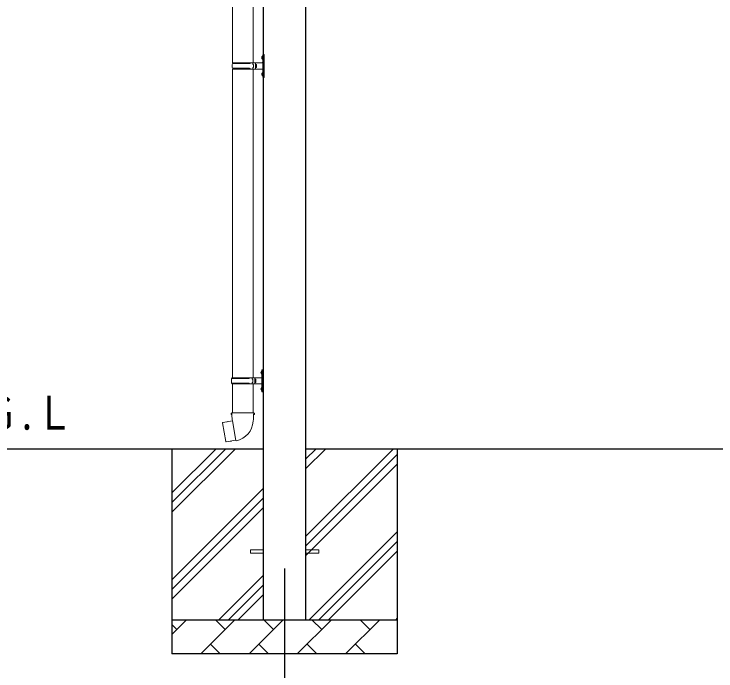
# Model space of a CAD drawing. Units: millimetres, scale not verified. Extents: x -12615 to 12615, y -8910 to 8910.
# Drawn here: x -1786 to 270, y -5632 to -3708 of the extents above; entities that cross this region are included whole.
import ezdxf
from ezdxf.enums import TextEntityAlignment as Align

# ---------------------------------------------------------------- set-up
doc = ezdxf.new("R2010")
doc.units = ezdxf.units.MM
doc.header["$LTSCALE"] = 40
doc.layers.add('0-3_YKK_12', color=2, linetype='Continuous')
doc.layers.add('0-5_YKK_A1', color=4, linetype='Continuous')
doc.layers.add('0-4_YKK_13', color=4, linetype='Continuous', lineweight=18)
doc.styles.add('ＭＳ ゴシック', font='')
doc.styles.get('ＭＳ ゴシック').set_extended_font_data('MS Gothic')

msp = doc.modelspace()

# ---------------------------------------------------------------- linework, layer by layer
at = {"layer": '0-3_YKK_12'}
msp.add_line((-993.49, -5332.18), (-993.49, -5832.18), dxfattribs=at)
at = {"layer": '0-4_YKK_13'}
for p, q in [((-1145.99, -2946.18), (-1145.99, -3850.68)), ((-1085.99, -2946.18), (-1085.99, -3850.68)), ((-1059.79, -3833.54), (-1057.75, -3834.53)), ((-1058.52, -3831.53), (-1057.89, -3831.53)), ((-1058.52, -3831.53), (-1058.52, -3839.83)), ((-1058.52, -3839.83), (-1057.89, -3839.83)), ((-1057.89, -3831.53), (-1057.89, -3839.83)), ((-1057.89, -3831.53), (-1057.49, -3831.93)), ((-1057.89, -3839.83), (-1057.49, -3839.43)), ((-1057.75, -3834.53), (-1057.14, -3835.68)), ((-1057.49, -3827.68), (-1054.49, -3826.18)), ((-1057.49, -3827.68), (-1057.49, -3859.68)), ((-1057.49, -3831.93), (-1057.49, -3839.43)), ((-1054.49, -3826.18), (-1054.49, -3859.68)), ((-1054.49, -3826.18), (-1053.49, -3826.18)), ((-1053.49, -3826.18), (-1053.49, -3859.68)), ((-1146.49, -3852.68), (-1096.16, -3852.68)), ((-1145.49, -3850.68), (-1059.49, -3850.68)), ((-1145.49, -3850.68), (-1145.49, -3852.68)), ((-1086.49, -3850.68), (-1086.49, -3855.18)), ((-1086.49, -3855.18), (-1084.49, -3855.18)), ((-1086.49, -3868.68), (-1086.49, -3864.18)), ((-1086.49, -3864.18), (-1084.49, -3864.18)), ((-1084.49, -3855.18), (-1084.49, -3859.68)), ((-1084.49, -3864.18), (-1084.49, -3859.68)), ((-1078.49, -3850.68), (-1078.49, -3859.68)), ((-1078.49, -3855.18), (-1075.49, -3855.18)), ((-1078.49, -3868.68), (-1078.49, -3859.68)), ((-1078.49, -3864.18), (-1075.49, -3864.18)), ((-1075.49, -3855.18), (-1075.49, -3859.68)), ((-1075.49, -3864.18), (-1075.49, -3859.68)), ((-1057.49, -3891.68), (-1057.49, -3859.68)), ((-1054.49, -3893.18), (-1054.49, -3859.68)), ((-1053.49, -3893.18), (-1053.49, -3859.68)), ((-1146.49, -3866.68), (-1096.16, -3866.68)), ((-1145.99, -3868.68), (-1145.99, -4773.18)), ((-1145.49, -3868.68), (-1145.49, -3866.68)), ((-1145.49, -3868.68), (-1059.49, -3868.68)), ((-1085.99, -3868.68), (-1085.99, -4773.18)), ((-1059.79, -3881.54), (-1057.75, -3882.53)), ((-1058.52, -3879.53), (-1057.89, -3879.53)), ((-1058.52, -3879.53), (-1058.52, -3887.83)), ((-1057.89, -3879.53), (-1057.89, -3887.83)), ((-1057.89, -3879.53), (-1057.49, -3879.93)), ((-1057.75, -3882.53), (-1057.14, -3883.68)), ((-1057.49, -3879.93), (-1057.49, -3887.43)), ((-1058.52, -3887.83), (-1057.89, -3887.83)), ((-1057.89, -3887.83), (-1057.49, -3887.43)), ((-1057.49, -3891.68), (-1054.49, -3893.18)), ((-1054.49, -3893.18), (-1053.49, -3893.18)), ((-1062.29, -4756.04), (-1060.25, -4757.03)), ((-1061.02, -4754.03), (-1060.39, -4754.03)), ((-1061.02, -4754.03), (-1061.02, -4762.33)), ((-1061.02, -4762.33), (-1060.39, -4762.33)), ((-1060.39, -4754.03), (-1060.39, -4762.33)), ((-1060.39, -4754.03), (-1059.99, -4754.43)), ((-1060.39, -4762.33), (-1059.99, -4761.93)), ((-1060.25, -4757.03), (-1059.64, -4758.18)), ((-1059.99, -4750.18), (-1056.99, -4748.68)), ((-1059.99, -4750.18), (-1059.99, -4782.18)), ((-1059.99, -4754.43), (-1059.99, -4761.93)), ((-1056.99, -4748.68), (-1056.99, -4782.18)), ((-1056.99, -4748.68), (-1055.99, -4748.68)), ((-1055.99, -4748.68), (-1055.99, -4782.18)), ((-1148.99, -4775.18), (-1098.66, -4775.18)), ((-1148.99, -4789.18), (-1098.66, -4789.18)), ((-1147.99, -4773.18), (-1061.99, -4773.18)), ((-1147.99, -4773.18), (-1147.99, -4775.18)), ((-1147.99, -4791.18), (-1147.99, -4789.18)), ((-1088.99, -4773.18), (-1088.99, -4777.68)), ((-1088.99, -4777.68), (-1086.99, -4777.68)), ((-1088.99, -4791.18), (-1088.99, -4786.68)), ((-1088.99, -4786.68), (-1086.99, -4786.68)), ((-1086.99, -4777.68), (-1086.99, -4782.18)), ((-1086.99, -4786.68), (-1086.99, -4782.18)), ((-1080.99, -4773.18), (-1080.99, -4782.18)), ((-1080.99, -4777.68), (-1077.99, -4777.68)), ((-1080.99, -4791.18), (-1080.99, -4782.18)), ((-1080.99, -4786.68), (-1077.99, -4786.68)), ((-1077.99, -4777.68), (-1077.99, -4782.18)), ((-1077.99, -4786.68), (-1077.99, -4782.18)), ((-1059.99, -4814.18), (-1059.99, -4782.18)), ((-1056.99, -4815.68), (-1056.99, -4782.18)), ((-1055.99, -4815.68), (-1055.99, -4782.18)), ((-1147.99, -4791.18), (-1061.99, -4791.18)), ((-1145.99, -4791.18), (-1145.99, -4876.11)), ((-1085.99, -4791.18), (-1085.99, -4876.11)), ((-1062.29, -4804.04), (-1060.25, -4805.03)), ((-1061.02, -4802.03), (-1060.39, -4802.03)), ((-1061.02, -4802.03), (-1061.02, -4810.33)), ((-1060.39, -4802.03), (-1060.39, -4810.33)), ((-1060.39, -4802.03), (-1059.99, -4802.43)), ((-1060.39, -4810.33), (-1059.99, -4809.93)), ((-1060.25, -4805.03), (-1059.64, -4806.18)), ((-1059.99, -4802.43), (-1059.99, -4809.93)), ((-1061.02, -4810.33), (-1060.39, -4810.33)), ((-1059.99, -4814.18), (-1056.99, -4815.68)), ((-1056.99, -4815.68), (-1055.99, -4815.68)), ((-1147.84, -4876.11), (-1149.99, -4876.89)), ((-1149.99, -4876.89), (-1149.99, -4880.51)), ((-1149.99, -4880.51), (-1147.75, -4881.33)), ((-1147.84, -4876.11), (-1115.99, -4876.11)), ((-1147.84, -4876.11), (-1147.75, -4881.33)), ((-1147.75, -4881.33), (-1147.49, -4896.11)), ((-1084.14, -4876.11), (-1115.99, -4876.11)), ((-1081.99, -4880.51), (-1084.23, -4881.33)), ((-1084.14, -4876.11), (-1081.99, -4876.89)), ((-1081.99, -4876.89), (-1081.99, -4880.51)), ((-1174.45, -4904.56), (-1175.26, -4905.73)), ((-1175.26, -4905.73), (-1165.64, -4960.29)), ((-1146.58, -4899.31), (-1174.45, -4904.56)), ((-1161.71, -4901.96), (-1161.92, -4902.2)), ((-1147.49, -4896.11), (-1146.14, -4898.11)), ((-1136.23, -4956.61), (-1146.36, -4899.13)), ((-1146.34, -4898.31), (-1146.34, -4899.02)), ((-1146.14, -4898.11), (-1146.17, -4898.12)), ((-1085.8, -4898.05), (-1085.88, -4900.21)), ((-1084.49, -4896.11), (-1085.8, -4898.05)), ((-1151.62, -4959.2), (-1151.9, -4959.05)), ((-1135.93, -4957.37), (-1136.17, -4956.71)), ((-1093.49, -5277.68), (-1055.99, -5277.68)), ((-1093.49, -5286.68), (-1093.49, -5277.68)), ((-930.99, -5277.68), (-893.49, -5277.68)), ((-893.49, -5286.68), (-893.49, -5277.68)), ((-1093.49, -5286.68), (-1055.99, -5286.68)), ((-930.99, -5286.68), (-893.49, -5286.68))]:
    msp.add_line(p, q, dxfattribs=at)
for points in [[(-1059.79, -3837.83), (-1057.75, -3836.83), (-1057.14, -3835.68)], [(-1059.79, -3885.83), (-1057.75, -3884.83), (-1057.14, -3883.68)], [(-1062.29, -4760.33), (-1060.25, -4759.33), (-1059.64, -4758.18)], [(-1062.29, -4808.33), (-1060.25, -4807.33), (-1059.64, -4806.18)], [(-1084.14, -4876.11), (-1084.23, -4881.33), (-1084.49, -4896.11)], [(-1159.46, -4901.74), (-1159.74, -4901.59), (-1161.71, -4901.96)], [(-1136.5, -4956.51), (-1164.48, -4961.11), (-1165.64, -4960.29)], [(-1149.43, -4958.64), (-1149.64, -4958.88), (-1151.62, -4959.2)]]:
    msp.add_lwpolyline(points, dxfattribs=at)
for centre, radius, start, end in [((-1054.19, -3835.68), 6, 136.21765, 223.78235), ((-1097.74, -3859.68), 49.25, 171.82876, 180.00002), ((-1097.74, -3859.68), 49.25, 180.00002, 188.17127), ((-1096.16, -3850.68), 2, 270, 359.99998), ((-1059.49, -3848.68), 2, 270, 359.99998), ((-1096.16, -3868.68), 2, 0.00005, 90.00004), ((-1054.19, -3883.68), 6, 136.21765, 223.78235), ((-1059.49, -3870.68), 2, 0.00005, 90.00004), ((-1056.69, -4758.18), 6, 136.21765, 223.78235), ((-1100.24, -4782.18), 49.25, 171.82876, 180.00002), ((-1100.24, -4782.18), 49.25, 180.00002, 188.17127), ((-1098.66, -4773.18), 2, 270, 359.99998), ((-1098.66, -4791.18), 2, 0.00005, 90.00004), ((-1061.99, -4771.18), 2, 270, 359.99998), ((-1056.69, -4806.18), 6, 136.21765, 223.78235), ((-1061.99, -4793.18), 2, 0.00005, 90.00004), ((-1146.64, -4899.02), 0.3, 280.66842, 0), ((-1146.14, -4898.31), 0.2, 100, 180), ((-1146.14, -4898.11), 60.3, 279.96938, 358), ((-1136.45, -4956.81), 0.3, 20, 99.33158), ((-1135.74, -4957.3), 0.2, 200, 279.96938)]:
    msp.add_arc(centre, radius, start, end, dxfattribs=at)
at = {"layer": '0-5_YKK_A1'}
for p, q in [((-1055.99, -2685.18), (-1055.99, -5482.18)), ((-930.99, -5482.18), (-930.99, -2685.18)), ((-1055.99, -4982.18), (-2000.15, -4982.18)), ((-1323.49, -4982.18), (-1323.49, -5582.18)), ((-1323.49, -5167.23), (-1138.44, -4982.18)), ((-1323.49, -5138.95), (-1166.73, -4982.18)), ((-1323.49, -5110.67), (-1195.01, -4982.18)), ((2044.01, -4982.18), (-930.99, -4982.18)), ((-930.99, -5237.28), (-675.89, -4982.18)), ((-930.99, -5039.29), (-873.88, -4982.18)), ((-930.99, -5011.01), (-902.17, -4982.18)), ((-663.49, -4982.18), (-663.49, -5582.18)), ((-930.99, -5265.57), (-663.49, -4998.07)), ((-930.99, -5293.85), (-663.49, -5026.35)), ((-1323.49, -5365.22), (-1055.99, -5097.72)), ((-1323.49, -5393.51), (-1055.99, -5126.01)), ((-1323.49, -5421.79), (-1055.99, -5154.29)), ((-921.34, -5482.18), (-663.49, -5224.34)), ((-893.05, -5482.18), (-663.49, -5252.62)), ((-864.77, -5482.18), (-663.49, -5280.91)), ((-1185.89, -5482.18), (-1055.99, -5352.28)), ((-1157.61, -5482.18), (-1055.99, -5380.57)), ((-1129.32, -5482.18), (-1055.99, -5408.85)), ((-1323.49, -5482.18), (-663.49, -5482.18)), ((-1323.49, -5525.08), (-1280.6, -5482.18)), ((-1239.18, -5582.18), (-1139.18, -5482.18)), ((-1167.73, -5510.74), (-1196.28, -5482.18)), ((-1097.76, -5582.18), (-997.76, -5482.18)), ((-1026.31, -5510.74), (-1054.86, -5482.18)), ((-956.34, -5582.18), (-856.34, -5482.18)), ((-884.89, -5510.74), (-913.44, -5482.18)), ((-814.91, -5582.18), (-714.91, -5482.18)), ((-743.47, -5510.74), (-772.02, -5482.18)), ((-666.78, -5482.18), (-663.49, -5478.9)), ((-1309.15, -5510.74), (-1323.49, -5496.4)), ((-1210.62, -5553.63), (-1182.07, -5582.18)), ((-1069.2, -5553.63), (-1040.65, -5582.18)), ((-927.78, -5553.63), (-899.23, -5582.18)), ((-786.36, -5553.63), (-757.81, -5582.18)), ((-663.49, -5582.18), (-1323.49, -5582.18))]:
    msp.add_line(p, q, dxfattribs=at)

# ---------------------------------------------------------------- texts
at = {"layer": '0-5_YKK_A1', "style": 'ＭＳ ゴシック', "width": 0.8}
msp.add_text('Ｇ.Ｌ', height=98.97, dxfattribs=at).set_placement((-1883.09, -4954.98), align=Align.BOTTOM_LEFT)

doc.saveas('drawing.dxf')
